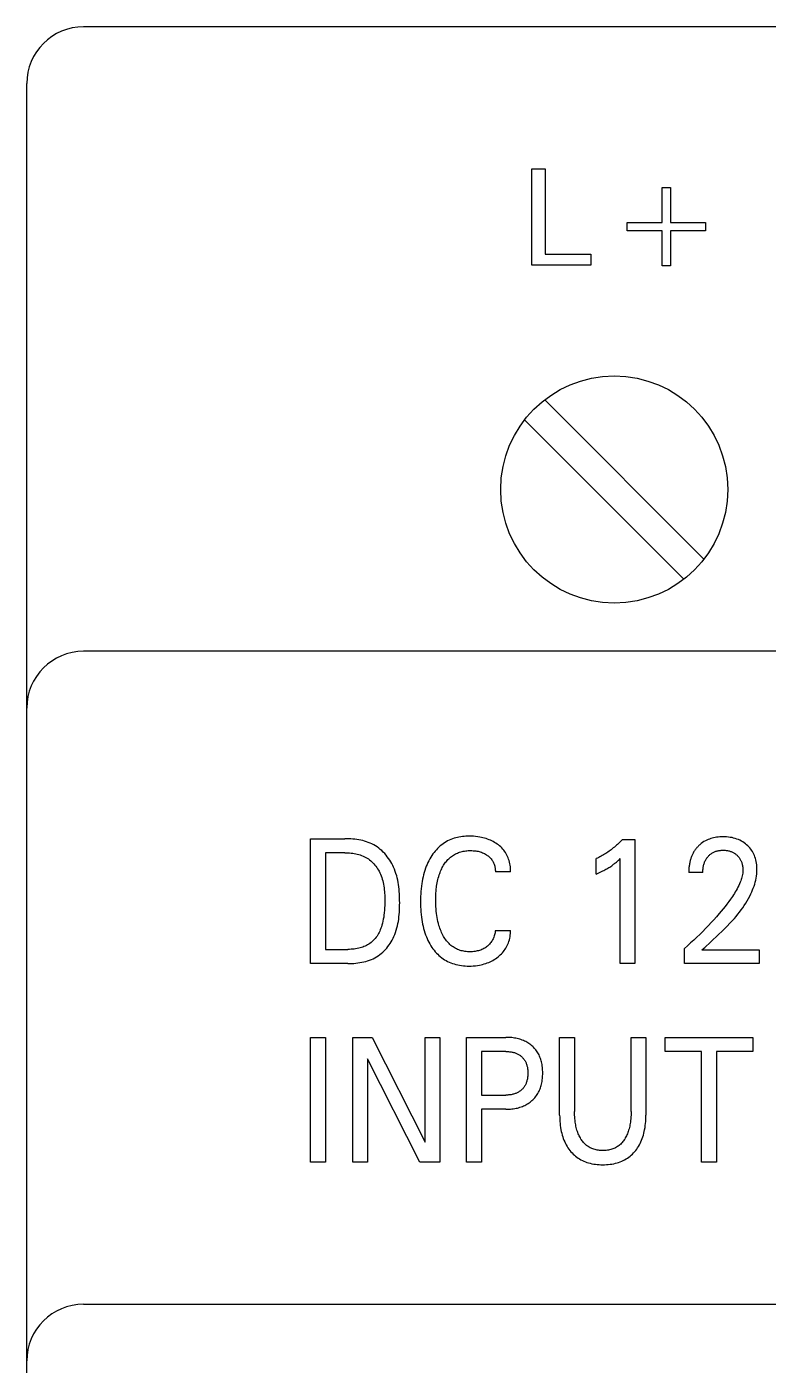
# Model space of a CAD drawing. Extents: x 0 to 420, y 0 to 297.
# Drawn here: x 133.06 to 146.12, y 224.89 to 248.47 of the extents above; entities that cross this region are included whole.
import ezdxf

# ---------------------------------------------------------------- set-up
doc = ezdxf.new("R2010")
doc.units = 0
doc.header["$LTSCALE"] = 23.1
doc.layers.add('10000_FRONT', color=7, linetype='CONTINUOUS')

msp = doc.modelspace()

# ---------------------------------------------------------------- linework, layer by layer
at = {"layer": '10000_FRONT', "color": 7, "linetype": 'CONTINUOUS'}
for p, q in [((203.56, 248.468), (134.06, 248.468)), ((133.06, 159.468), (133.06, 247.468)), ((141.96, 244.268), (141.96, 245.968)), ((141.96, 245.968), (142.193, 245.968)), ((142.193, 245.968), (142.193, 244.461)), ((144.254, 245.02), (144.254, 245.638)), ((144.254, 245.638), (144.399, 245.638)), ((144.399, 245.638), (144.399, 245.02)), ((143.636, 244.876), (143.636, 245.02)), ((143.636, 245.02), (144.254, 245.02)), ((144.399, 245.02), (145.017, 245.02)), ((145.017, 245.02), (145.017, 244.876)), ((144.254, 244.876), (143.636, 244.876)), ((144.254, 244.258), (144.254, 244.876)), ((144.399, 244.876), (144.399, 244.258)), ((145.017, 244.876), (144.399, 244.876)), ((142.995, 244.268), (141.96, 244.268)), ((142.193, 244.461), (142.995, 244.461)), ((142.995, 244.461), (142.995, 244.268)), ((144.399, 244.258), (144.254, 244.258)), ((144.989, 239.093), (142.185, 241.897)), ((141.831, 241.544), (144.635, 238.74)), ((203.56, 237.468), (134.06, 237.468)), ((138.06, 231.968), (138.06, 234.168)), ((138.06, 234.168), (138.666, 234.168)), ((138.701, 234.168), (138.666, 234.168)), ((138.736, 234.167), (138.701, 234.168)), ((138.77, 234.165), (138.736, 234.167)), ((138.805, 234.162), (138.77, 234.165)), ((138.84, 234.159), (138.805, 234.162)), ((138.875, 234.154), (138.84, 234.159)), ((138.909, 234.148), (138.875, 234.154)), ((138.944, 234.141), (138.909, 234.148)), ((138.978, 234.133), (138.944, 234.141)), ((139.012, 234.124), (138.978, 234.133)), ((139.045, 234.114), (139.012, 234.124)), ((139.077, 234.103), (139.045, 234.114)), ((139.11, 234.09), (139.077, 234.103)), ((140.447, 234.112), (140.421, 234.096)), ((140.474, 234.127), (140.447, 234.112)), ((140.502, 234.141), (140.474, 234.127)), ((140.531, 234.153), (140.502, 234.141)), ((140.559, 234.164), (140.531, 234.153)), ((140.589, 234.174), (140.559, 234.164)), ((140.617, 234.183), (140.589, 234.174)), ((140.646, 234.19), (140.617, 234.183)), ((140.675, 234.196), (140.646, 234.19)), ((140.705, 234.201), (140.675, 234.196)), ((140.734, 234.205), (140.705, 234.201)), ((140.764, 234.208), (140.734, 234.205)), ((140.794, 234.21), (140.764, 234.208)), ((140.823, 234.212), (140.794, 234.21)), ((140.853, 234.212), (140.823, 234.212)), ((140.891, 234.212), (140.853, 234.212)), ((140.929, 234.21), (140.891, 234.212)), ((140.966, 234.207), (140.929, 234.21)), ((141.004, 234.202), (140.966, 234.207)), ((141.041, 234.197), (141.004, 234.202)), ((141.069, 234.191), (141.041, 234.197)), ((141.097, 234.185), (141.069, 234.191)), ((141.124, 234.178), (141.097, 234.185)), ((141.152, 234.17), (141.124, 234.178)), ((141.179, 234.161), (141.152, 234.17)), ((141.206, 234.15), (141.179, 234.161)), ((141.231, 234.14), (141.206, 234.15)), ((141.255, 234.128), (141.231, 234.14)), ((141.279, 234.116), (141.255, 234.128)), ((141.303, 234.103), (141.279, 234.116)), ((141.326, 234.089), (141.303, 234.103)), ((143.502, 234.102), (143.485, 234.085)), ((143.519, 234.12), (143.502, 234.102)), ((143.536, 234.138), (143.519, 234.12)), ((143.553, 234.156), (143.536, 234.138)), ((143.553, 234.156), (143.77, 234.156)), ((143.77, 234.156), (143.77, 231.968)), ((144.991, 234.116), (144.966, 234.099)), ((145.017, 234.13), (144.991, 234.116)), ((145.039, 234.142), (145.017, 234.13)), ((145.062, 234.152), (145.039, 234.142)), ((145.086, 234.162), (145.062, 234.152)), ((145.11, 234.17), (145.086, 234.162)), ((145.134, 234.177), (145.11, 234.17)), ((145.159, 234.183), (145.134, 234.177)), ((145.186, 234.189), (145.159, 234.183)), ((145.214, 234.194), (145.186, 234.189)), ((145.241, 234.197), (145.214, 234.194)), ((145.269, 234.199), (145.241, 234.197)), ((145.296, 234.201), (145.269, 234.199)), ((145.324, 234.201), (145.296, 234.201)), ((145.357, 234.201), (145.324, 234.201)), ((145.389, 234.199), (145.357, 234.201)), ((145.421, 234.196), (145.389, 234.199)), ((145.453, 234.191), (145.421, 234.196)), ((145.485, 234.186), (145.453, 234.191)), ((145.514, 234.179), (145.485, 234.186)), ((145.542, 234.171), (145.514, 234.179)), ((145.571, 234.162), (145.542, 234.171)), ((145.598, 234.151), (145.571, 234.162)), ((145.625, 234.139), (145.598, 234.151)), ((145.65, 234.126), (145.625, 234.139)), ((145.675, 234.111), (145.65, 234.126)), ((145.698, 234.096), (145.675, 234.111)), ((138.322, 233.919), (138.322, 232.218)), ((138.666, 233.919), (138.322, 233.919)), ((138.666, 233.919), (138.693, 233.919)), ((138.693, 233.919), (138.72, 233.918)), ((138.72, 233.918), (138.747, 233.916)), ((138.747, 233.916), (138.774, 233.914)), ((138.774, 233.914), (138.802, 233.91)), ((138.802, 233.91), (138.829, 233.906)), ((138.829, 233.906), (138.855, 233.901)), ((138.855, 233.901), (138.882, 233.896)), ((138.882, 233.896), (138.908, 233.889)), ((138.908, 233.889), (138.934, 233.881)), ((138.934, 233.881), (138.96, 233.872)), ((138.96, 233.872), (138.985, 233.862)), ((139.141, 234.075), (139.11, 234.09)), ((139.172, 234.06), (139.141, 234.075)), ((139.202, 234.043), (139.172, 234.06)), ((139.231, 234.023), (139.202, 234.043)), ((139.26, 234.003), (139.231, 234.023)), ((139.288, 233.98), (139.26, 234.003)), ((139.315, 233.957), (139.288, 233.98)), ((139.341, 233.932), (139.315, 233.957)), ((139.366, 233.906), (139.341, 233.932)), ((139.389, 233.879), (139.366, 233.906)), ((139.412, 233.85), (139.389, 233.879)), ((140.198, 233.872), (140.179, 233.842)), ((140.216, 233.899), (140.198, 233.872)), ((140.235, 233.924), (140.216, 233.899)), ((140.255, 233.949), (140.235, 233.924)), ((140.276, 233.974), (140.255, 233.949)), ((140.298, 233.997), (140.276, 233.974)), ((140.321, 234.019), (140.298, 233.997)), ((140.345, 234.041), (140.321, 234.019)), ((140.37, 234.061), (140.345, 234.041)), ((140.395, 234.079), (140.37, 234.061)), ((140.421, 234.096), (140.395, 234.079)), ((140.543, 233.855), (140.56, 233.867)), ((140.56, 233.867), (140.577, 233.878)), ((140.577, 233.878), (140.594, 233.888)), ((140.594, 233.888), (140.612, 233.898)), ((140.612, 233.898), (140.63, 233.907)), ((140.63, 233.907), (140.648, 233.915)), ((140.648, 233.915), (140.667, 233.922)), ((140.667, 233.922), (140.686, 233.929)), ((140.686, 233.929), (140.707, 233.936)), ((140.707, 233.936), (140.728, 233.941)), ((140.728, 233.941), (140.75, 233.946)), ((140.75, 233.946), (140.771, 233.95)), ((140.771, 233.95), (140.793, 233.953)), ((140.793, 233.953), (140.815, 233.955)), ((140.815, 233.955), (140.837, 233.957)), ((140.837, 233.957), (140.858, 233.958)), ((140.858, 233.958), (140.88, 233.958)), ((140.88, 233.958), (140.902, 233.958)), ((140.902, 233.958), (140.925, 233.956)), ((140.925, 233.956), (140.947, 233.955)), ((140.947, 233.955), (140.969, 233.952)), ((140.969, 233.952), (140.991, 233.949)), ((140.991, 233.949), (141.011, 233.945)), ((141.011, 233.945), (141.03, 233.94)), ((141.03, 233.94), (141.05, 233.934)), ((141.05, 233.934), (141.069, 233.928)), ((141.069, 233.928), (141.088, 233.921)), ((141.088, 233.921), (141.106, 233.913)), ((141.106, 233.913), (141.123, 233.904)), ((141.123, 233.904), (141.141, 233.895)), ((141.141, 233.895), (141.157, 233.885)), ((141.157, 233.885), (141.173, 233.874)), ((141.173, 233.874), (141.186, 233.864)), ((141.186, 233.864), (141.198, 233.854)), ((141.348, 234.073), (141.326, 234.089)), ((141.369, 234.058), (141.348, 234.073)), ((141.39, 234.041), (141.369, 234.058)), ((141.41, 234.024), (141.39, 234.041)), ((141.429, 234.005), (141.41, 234.024)), ((141.446, 233.986), (141.429, 234.005)), ((141.463, 233.966), (141.446, 233.986)), ((141.479, 233.945), (141.463, 233.966)), ((141.494, 233.924), (141.479, 233.945)), ((141.507, 233.901), (141.494, 233.924)), ((141.52, 233.879), (141.507, 233.901)), ((141.531, 233.855), (141.52, 233.879)), ((143.199, 233.87), (143.178, 233.859)), ((143.219, 233.882), (143.199, 233.87)), ((143.24, 233.894), (143.219, 233.882)), ((143.26, 233.906), (143.24, 233.894)), ((143.279, 233.919), (143.26, 233.906)), ((143.299, 233.933), (143.279, 233.919)), ((143.319, 233.946), (143.299, 233.933)), ((143.338, 233.96), (143.319, 233.946)), ((143.357, 233.974), (143.338, 233.96)), ((143.376, 233.989), (143.357, 233.974)), ((143.394, 234.004), (143.376, 233.989)), ((143.412, 234.019), (143.394, 234.004)), ((143.431, 234.035), (143.412, 234.019)), ((143.449, 234.052), (143.431, 234.035)), ((143.467, 234.068), (143.449, 234.052)), ((143.485, 234.085), (143.467, 234.068)), ((144.776, 233.865), (144.771, 233.852)), ((144.782, 233.878), (144.776, 233.865)), ((144.788, 233.891), (144.782, 233.878)), ((144.794, 233.903), (144.788, 233.891)), ((144.8, 233.915), (144.794, 233.903)), ((144.807, 233.928), (144.8, 233.915)), ((144.815, 233.94), (144.807, 233.928)), ((144.823, 233.953), (144.815, 233.94)), ((144.831, 233.965), (144.823, 233.953)), ((144.839, 233.976), (144.831, 233.965)), ((144.848, 233.988), (144.839, 233.976)), ((144.857, 233.999), (144.848, 233.988)), ((144.867, 234.01), (144.857, 233.999)), ((144.877, 234.021), (144.867, 234.01)), ((144.887, 234.032), (144.877, 234.021)), ((144.897, 234.042), (144.887, 234.032)), ((144.908, 234.052), (144.897, 234.042)), ((144.919, 234.062), (144.908, 234.052)), ((144.942, 234.081), (144.919, 234.062)), ((144.966, 234.099), (144.942, 234.081)), ((145.068, 233.86), (145.078, 233.869)), ((145.078, 233.869), (145.087, 233.878)), ((145.087, 233.878), (145.097, 233.887)), ((145.097, 233.887), (145.107, 233.895)), ((145.107, 233.895), (145.118, 233.903)), ((145.118, 233.903), (145.129, 233.911)), ((145.129, 233.911), (145.14, 233.918)), ((145.14, 233.918), (145.151, 233.924)), ((145.151, 233.924), (145.163, 233.93)), ((145.163, 233.93), (145.175, 233.936)), ((145.175, 233.936), (145.187, 233.941)), ((145.187, 233.941), (145.2, 233.945)), ((145.2, 233.945), (145.212, 233.949)), ((145.212, 233.949), (145.225, 233.953)), ((145.225, 233.953), (145.239, 233.956)), ((145.239, 233.956), (145.253, 233.958)), ((145.253, 233.958), (145.267, 233.961)), ((145.267, 233.961), (145.281, 233.962)), ((145.281, 233.962), (145.296, 233.963)), ((145.296, 233.963), (145.31, 233.964)), ((145.31, 233.964), (145.324, 233.964)), ((145.324, 233.964), (145.338, 233.964)), ((145.338, 233.964), (145.352, 233.963)), ((145.352, 233.963), (145.366, 233.963)), ((145.366, 233.963), (145.38, 233.961)), ((145.38, 233.961), (145.393, 233.959)), ((145.393, 233.959), (145.407, 233.957)), ((145.407, 233.957), (145.421, 233.954)), ((145.421, 233.954), (145.433, 233.951)), ((145.433, 233.951), (145.445, 233.948)), ((145.445, 233.948), (145.457, 233.944)), ((145.457, 233.944), (145.469, 233.94)), ((145.469, 233.94), (145.481, 233.935)), ((145.481, 233.935), (145.492, 233.93)), ((145.492, 233.93), (145.504, 233.925)), ((145.504, 233.925), (145.515, 233.919)), ((145.515, 233.919), (145.525, 233.913)), ((145.525, 233.913), (145.535, 233.906)), ((145.535, 233.906), (145.545, 233.899)), ((145.545, 233.899), (145.555, 233.891)), ((145.555, 233.891), (145.565, 233.884)), ((145.565, 233.884), (145.574, 233.875)), ((145.574, 233.875), (145.583, 233.866)), ((145.583, 233.866), (145.592, 233.856)), ((145.721, 234.079), (145.698, 234.096)), ((145.743, 234.061), (145.721, 234.079)), ((145.763, 234.043), (145.743, 234.061)), ((145.781, 234.025), (145.763, 234.043)), ((145.798, 234.005), (145.781, 234.025)), ((145.815, 233.985), (145.798, 234.005)), ((145.83, 233.964), (145.815, 233.985)), ((145.844, 233.942), (145.83, 233.964)), ((145.857, 233.919), (145.844, 233.942)), ((145.869, 233.895), (145.857, 233.919)), ((145.88, 233.871), (145.869, 233.895)), ((145.889, 233.846), (145.88, 233.871)), ((138.985, 233.862), (139.009, 233.851)), ((139.009, 233.851), (139.033, 233.839)), ((139.033, 233.839), (139.056, 233.826)), ((139.056, 233.826), (139.078, 233.811)), ((139.078, 233.811), (139.099, 233.796)), ((139.099, 233.796), (139.119, 233.779)), ((139.119, 233.779), (139.139, 233.762)), ((139.139, 233.762), (139.158, 233.743)), ((139.158, 233.743), (139.176, 233.724)), ((139.176, 233.724), (139.193, 233.704)), ((139.193, 233.704), (139.21, 233.683)), ((139.21, 233.683), (139.225, 233.661)), ((139.225, 233.661), (139.24, 233.639)), ((139.24, 233.639), (139.254, 233.616)), ((139.433, 233.821), (139.412, 233.85)), ((139.454, 233.791), (139.433, 233.821)), ((139.473, 233.761), (139.454, 233.791)), ((139.491, 233.73), (139.473, 233.761)), ((139.507, 233.698), (139.491, 233.73)), ((139.523, 233.665), (139.507, 233.698)), ((139.538, 233.628), (139.523, 233.665)), ((139.553, 233.591), (139.538, 233.628)), ((140.086, 233.647), (140.073, 233.609)), ((140.099, 233.681), (140.086, 233.647)), ((140.113, 233.714), (140.099, 233.681)), ((140.128, 233.747), (140.113, 233.714)), ((140.144, 233.779), (140.128, 233.747)), ((140.161, 233.811), (140.144, 233.779)), ((140.179, 233.842), (140.161, 233.811)), ((140.361, 233.618), (140.371, 233.639)), ((140.371, 233.639), (140.381, 233.659)), ((140.381, 233.659), (140.392, 233.679)), ((140.392, 233.679), (140.404, 233.699)), ((140.404, 233.699), (140.416, 233.717)), ((140.416, 233.717), (140.427, 233.734)), ((140.427, 233.734), (140.44, 233.752)), ((140.44, 233.752), (140.453, 233.768)), ((140.453, 233.768), (140.467, 233.784)), ((140.467, 233.784), (140.481, 233.8)), ((140.481, 233.8), (140.496, 233.815)), ((140.496, 233.815), (140.511, 233.829)), ((140.511, 233.829), (140.528, 233.843)), ((140.528, 233.843), (140.543, 233.855)), ((141.198, 233.854), (141.21, 233.844)), ((141.21, 233.844), (141.222, 233.833)), ((141.222, 233.833), (141.232, 233.822)), ((141.232, 233.822), (141.243, 233.81)), ((141.243, 233.81), (141.252, 233.797)), ((141.252, 233.797), (141.261, 233.785)), ((141.261, 233.785), (141.269, 233.772)), ((141.269, 233.772), (141.277, 233.758)), ((141.277, 233.758), (141.283, 233.744)), ((141.283, 233.744), (141.29, 233.73)), ((141.29, 233.73), (141.295, 233.716)), ((141.295, 233.716), (141.3, 233.701)), ((141.3, 233.701), (141.304, 233.685)), ((141.304, 233.685), (141.308, 233.669)), ((141.308, 233.669), (141.311, 233.652)), ((141.311, 233.652), (141.313, 233.635)), ((141.313, 233.635), (141.315, 233.619)), ((141.541, 233.831), (141.531, 233.855)), ((141.55, 233.807), (141.541, 233.831)), ((141.558, 233.782), (141.55, 233.807)), ((141.566, 233.755), (141.558, 233.782)), ((141.572, 233.727), (141.566, 233.755)), ((141.577, 233.699), (141.572, 233.727)), ((141.581, 233.67), (141.577, 233.699)), ((141.583, 233.642), (141.581, 233.67)), ((141.584, 233.614), (141.583, 233.642)), ((143.115, 233.827), (143.094, 233.818)), ((143.094, 233.543), (143.094, 233.818)), ((143.137, 233.838), (143.115, 233.827)), ((143.158, 233.848), (143.137, 233.838)), ((143.178, 233.859), (143.158, 233.848)), ((143.263, 233.628), (143.28, 233.637)), ((143.28, 233.637), (143.296, 233.647)), ((143.296, 233.647), (143.313, 233.658)), ((143.313, 233.658), (143.33, 233.669)), ((143.33, 233.669), (143.348, 233.68)), ((143.348, 233.68), (143.365, 233.692)), ((143.365, 233.692), (143.381, 233.704)), ((143.381, 233.704), (143.398, 233.716)), ((143.398, 233.716), (143.41, 233.726)), ((143.41, 233.726), (143.422, 233.735)), ((143.422, 233.735), (143.434, 233.745)), ((143.434, 233.745), (143.447, 233.756)), ((143.447, 233.756), (143.459, 233.767)), ((143.459, 233.767), (143.472, 233.778)), ((143.472, 233.778), (143.486, 233.791)), ((143.486, 233.791), (143.5, 233.803)), ((143.5, 233.803), (143.513, 233.816)), ((143.513, 231.968), (143.513, 233.816)), ((144.725, 233.642), (144.724, 233.625)), ((144.727, 233.659), (144.725, 233.642)), ((144.728, 233.676), (144.727, 233.659)), ((144.73, 233.692), (144.728, 233.676)), ((144.733, 233.709), (144.73, 233.692)), ((144.736, 233.726), (144.733, 233.709)), ((144.739, 233.743), (144.736, 233.726)), ((144.742, 233.759), (144.739, 233.743)), ((144.746, 233.773), (144.742, 233.759)), ((144.749, 233.786), (144.746, 233.773)), ((144.753, 233.8), (144.749, 233.786)), ((144.757, 233.813), (144.753, 233.8)), ((144.761, 233.826), (144.757, 233.813)), ((144.766, 233.839), (144.761, 233.826)), ((144.771, 233.852), (144.766, 233.839)), ((144.973, 233.622), (144.975, 233.639)), ((144.975, 233.639), (144.977, 233.655)), ((144.977, 233.655), (144.979, 233.671)), ((144.979, 233.671), (144.982, 233.686)), ((144.982, 233.686), (144.985, 233.701)), ((144.985, 233.701), (144.989, 233.714)), ((144.989, 233.714), (144.993, 233.728)), ((144.993, 233.728), (144.998, 233.742)), ((144.998, 233.742), (145.003, 233.755)), ((145.003, 233.755), (145.008, 233.769)), ((145.008, 233.769), (145.015, 233.782)), ((145.015, 233.782), (145.021, 233.794)), ((145.021, 233.794), (145.028, 233.805)), ((145.028, 233.805), (145.035, 233.817)), ((145.035, 233.817), (145.043, 233.828)), ((145.043, 233.828), (145.051, 233.839)), ((145.051, 233.839), (145.059, 233.85)), ((145.059, 233.85), (145.068, 233.86)), ((145.592, 233.856), (145.601, 233.846)), ((145.601, 233.846), (145.609, 233.836)), ((145.609, 233.836), (145.617, 233.825)), ((145.617, 233.825), (145.624, 233.814)), ((145.624, 233.814), (145.631, 233.803)), ((145.631, 233.803), (145.637, 233.792)), ((145.637, 233.792), (145.642, 233.782)), ((145.642, 233.782), (145.647, 233.771)), ((145.647, 233.771), (145.651, 233.759)), ((145.651, 233.759), (145.655, 233.748)), ((145.655, 233.748), (145.659, 233.736)), ((145.659, 233.736), (145.662, 233.725)), ((145.662, 233.725), (145.665, 233.713)), ((145.665, 233.713), (145.669, 233.698)), ((145.669, 233.698), (145.671, 233.683)), ((145.671, 233.683), (145.674, 233.667)), ((145.674, 233.667), (145.675, 233.652)), ((145.675, 233.652), (145.676, 233.636)), ((145.676, 233.636), (145.677, 233.621)), ((145.898, 233.82), (145.889, 233.846)), ((145.905, 233.795), (145.898, 233.82)), ((145.911, 233.766), (145.905, 233.795)), ((145.917, 233.736), (145.911, 233.766)), ((145.921, 233.707), (145.917, 233.736)), ((145.923, 233.677), (145.921, 233.707)), ((145.925, 233.648), (145.923, 233.677)), ((145.925, 233.618), (145.925, 233.648)), ((139.254, 233.616), (139.267, 233.593)), ((139.267, 233.593), (139.279, 233.569)), ((139.279, 233.569), (139.29, 233.545)), ((139.29, 233.545), (139.302, 233.516)), ((139.302, 233.516), (139.313, 233.486)), ((139.313, 233.486), (139.323, 233.456)), ((139.323, 233.456), (139.331, 233.426)), ((139.331, 233.426), (139.339, 233.395)), ((139.339, 233.395), (139.345, 233.364)), ((139.565, 233.553), (139.553, 233.591)), ((139.577, 233.515), (139.565, 233.553)), ((139.587, 233.476), (139.577, 233.515)), ((139.595, 233.438), (139.587, 233.476)), ((139.603, 233.398), (139.595, 233.438)), ((139.609, 233.359), (139.603, 233.398)), ((140.026, 233.415), (140.019, 233.376)), ((140.033, 233.455), (140.026, 233.415)), ((140.042, 233.494), (140.033, 233.455)), ((140.051, 233.533), (140.042, 233.494)), ((140.062, 233.571), (140.051, 233.533)), ((140.073, 233.609), (140.062, 233.571)), ((140.291, 233.389), (140.296, 233.418)), ((140.296, 233.418), (140.303, 233.447)), ((140.303, 233.447), (140.31, 233.475)), ((140.31, 233.475), (140.318, 233.504)), ((140.318, 233.504), (140.327, 233.532)), ((140.327, 233.532), (140.335, 233.554)), ((140.335, 233.554), (140.343, 233.575)), ((140.343, 233.575), (140.352, 233.597)), ((140.352, 233.597), (140.361, 233.618)), ((141.315, 233.619), (141.316, 233.602)), ((141.316, 233.602), (141.316, 233.585)), ((141.584, 233.585), (141.316, 233.585)), ((141.584, 233.585), (141.584, 233.614)), ((143.094, 233.543), (143.118, 233.554)), ((143.118, 233.554), (143.141, 233.565)), ((143.141, 233.565), (143.165, 233.576)), ((143.165, 233.576), (143.188, 233.588)), ((143.188, 233.588), (143.212, 233.6)), ((143.212, 233.6), (143.229, 233.609)), ((143.229, 233.609), (143.246, 233.618)), ((143.246, 233.618), (143.263, 233.628)), ((144.724, 233.608), (144.723, 233.591)), ((144.723, 233.591), (144.723, 233.574)), ((144.971, 233.574), (144.723, 233.574)), ((144.724, 233.625), (144.724, 233.608)), ((144.971, 233.574), (144.972, 233.59)), ((144.972, 233.606), (144.973, 233.622)), ((144.972, 233.59), (144.972, 233.606)), ((145.63, 233.401), (145.618, 233.372)), ((145.639, 233.423), (145.63, 233.401)), ((145.647, 233.446), (145.639, 233.423)), ((145.654, 233.468), (145.647, 233.446)), ((145.66, 233.49), (145.654, 233.468)), ((145.665, 233.513), (145.66, 233.49)), ((145.67, 233.536), (145.665, 233.513)), ((145.673, 233.559), (145.67, 233.536)), ((145.676, 233.582), (145.673, 233.559)), ((145.677, 233.606), (145.676, 233.582)), ((145.677, 233.621), (145.677, 233.606)), ((145.884, 233.368), (145.894, 233.403)), ((145.894, 233.403), (145.903, 233.439)), ((145.903, 233.439), (145.91, 233.474)), ((145.91, 233.474), (145.916, 233.51)), ((145.916, 233.51), (145.921, 233.546)), ((145.921, 233.546), (145.924, 233.582)), ((145.924, 233.582), (145.925, 233.618)), ((139.345, 233.364), (139.351, 233.332)), ((139.351, 233.332), (139.355, 233.301)), ((139.355, 233.301), (139.359, 233.269)), ((139.359, 233.269), (139.362, 233.238)), ((139.362, 233.238), (139.364, 233.206)), ((139.364, 233.206), (139.366, 233.174)), ((139.366, 233.174), (139.367, 233.142)), ((139.615, 233.319), (139.609, 233.359)), ((139.619, 233.279), (139.615, 233.319)), ((139.623, 233.239), (139.619, 233.279)), ((139.625, 233.199), (139.623, 233.239)), ((139.627, 233.158), (139.625, 233.199)), ((139.629, 233.118), (139.627, 233.158)), ((140.001, 233.195), (139.999, 233.149)), ((140.004, 233.24), (140.001, 233.195)), ((140.008, 233.286), (140.004, 233.24)), ((140.013, 233.331), (140.008, 233.286)), ((140.019, 233.376), (140.013, 233.331)), ((140.266, 233.132), (140.267, 233.17)), ((140.267, 233.17), (140.269, 233.208)), ((140.269, 233.208), (140.272, 233.246)), ((140.272, 233.246), (140.275, 233.283)), ((140.275, 233.283), (140.278, 233.307)), ((140.278, 233.307), (140.281, 233.33)), ((140.281, 233.33), (140.286, 233.36)), ((140.286, 233.36), (140.291, 233.389)), ((145.509, 233.176), (145.491, 233.149)), ((145.526, 233.203), (145.509, 233.176)), ((145.543, 233.23), (145.526, 233.203)), ((145.56, 233.257), (145.543, 233.23)), ((145.575, 233.285), (145.56, 233.257)), ((145.59, 233.314), (145.575, 233.285)), ((145.605, 233.343), (145.59, 233.314)), ((145.618, 233.372), (145.605, 233.343)), ((145.796, 233.155), (145.817, 233.198)), ((145.817, 233.198), (145.833, 233.231)), ((145.833, 233.231), (145.847, 233.265)), ((145.847, 233.265), (145.86, 233.299)), ((145.86, 233.299), (145.873, 233.333)), ((145.873, 233.333), (145.884, 233.368)), ((139.364, 232.95), (139.361, 232.907)), ((139.366, 232.993), (139.364, 232.95)), ((139.367, 233.035), (139.366, 232.993)), ((139.367, 233.142), (139.368, 233.11)), ((139.368, 233.079), (139.367, 233.035)), ((139.368, 233.11), (139.368, 233.079)), ((139.627, 232.914), (139.628, 232.955)), ((139.628, 232.955), (139.629, 232.996)), ((139.629, 233.077), (139.629, 233.118)), ((139.63, 233.036), (139.629, 233.077)), ((139.629, 232.996), (139.63, 233.036)), ((139.998, 233.104), (139.997, 233.058)), ((139.997, 233.058), (139.998, 233.013)), ((139.999, 233.149), (139.998, 233.104)), ((139.998, 233.013), (139.999, 232.968)), ((139.999, 232.968), (140.001, 232.923)), ((140.001, 232.923), (140.004, 232.878)), ((140.266, 233.094), (140.266, 233.132)), ((140.266, 233.053), (140.266, 233.094)), ((140.267, 233.013), (140.266, 233.053)), ((140.269, 232.972), (140.267, 233.013)), ((140.272, 232.931), (140.269, 232.972)), ((140.275, 232.891), (140.272, 232.931)), ((145.329, 232.931), (145.294, 232.889)), ((145.363, 232.974), (145.329, 232.931)), ((145.396, 233.017), (145.363, 232.974)), ((145.428, 233.06), (145.396, 233.017)), ((145.46, 233.104), (145.428, 233.06)), ((145.491, 233.149), (145.46, 233.104)), ((145.646, 232.913), (145.673, 232.952)), ((145.673, 232.952), (145.7, 232.991)), ((145.7, 232.991), (145.726, 233.031)), ((145.726, 233.031), (145.75, 233.072)), ((145.75, 233.072), (145.774, 233.113)), ((145.774, 233.113), (145.796, 233.155)), ((139.335, 232.716), (139.327, 232.682)), ((139.342, 232.751), (139.335, 232.716)), ((139.348, 232.787), (139.342, 232.751)), ((139.353, 232.822), (139.348, 232.787)), ((139.358, 232.864), (139.353, 232.822)), ((139.361, 232.907), (139.358, 232.864)), ((139.6, 232.673), (139.607, 232.712)), ((139.607, 232.712), (139.613, 232.752)), ((139.613, 232.752), (139.618, 232.792)), ((139.618, 232.792), (139.622, 232.833)), ((139.622, 232.833), (139.625, 232.873)), ((139.625, 232.873), (139.627, 232.914)), ((140.004, 232.878), (140.008, 232.833)), ((140.008, 232.833), (140.013, 232.788)), ((140.013, 232.788), (140.02, 232.743)), ((140.02, 232.743), (140.026, 232.704)), ((140.026, 232.704), (140.034, 232.665)), ((140.28, 232.85), (140.275, 232.891)), ((140.285, 232.815), (140.28, 232.85)), ((140.29, 232.78), (140.285, 232.815)), ((140.297, 232.745), (140.29, 232.78)), ((140.304, 232.71), (140.297, 232.745)), ((140.313, 232.675), (140.304, 232.71)), ((145.117, 232.689), (145.069, 232.637)), ((145.165, 232.741), (145.117, 232.689)), ((145.213, 232.794), (145.165, 232.741)), ((145.259, 232.848), (145.213, 232.794)), ((145.294, 232.889), (145.259, 232.848)), ((145.448, 232.678), (145.495, 232.728)), ((145.495, 232.728), (145.526, 232.764)), ((145.526, 232.764), (145.557, 232.8)), ((145.557, 232.8), (145.587, 232.837)), ((145.587, 232.837), (145.617, 232.875)), ((145.617, 232.875), (145.646, 232.913)), ((139.231, 232.452), (139.216, 232.431)), ((139.244, 232.473), (139.231, 232.452)), ((139.257, 232.495), (139.244, 232.473)), ((139.269, 232.518), (139.257, 232.495)), ((139.28, 232.541), (139.269, 232.518)), ((139.289, 232.565), (139.28, 232.541)), ((139.299, 232.589), (139.289, 232.565)), ((139.307, 232.613), (139.299, 232.589)), ((139.317, 232.647), (139.307, 232.613)), ((139.327, 232.682), (139.317, 232.647)), ((139.528, 232.443), (139.544, 232.48)), ((139.544, 232.48), (139.558, 232.518)), ((139.558, 232.518), (139.571, 232.556)), ((139.571, 232.556), (139.582, 232.595)), ((139.582, 232.595), (139.592, 232.633)), ((139.592, 232.633), (139.6, 232.673)), ((140.034, 232.665), (140.042, 232.626)), ((140.042, 232.626), (140.052, 232.588)), ((140.052, 232.588), (140.062, 232.549)), ((140.062, 232.549), (140.074, 232.512)), ((140.074, 232.512), (140.087, 232.474)), ((140.087, 232.474), (140.1, 232.441)), ((140.322, 232.641), (140.313, 232.675)), ((140.33, 232.615), (140.322, 232.641)), ((140.339, 232.59), (140.33, 232.615)), ((140.348, 232.564), (140.339, 232.59)), ((140.358, 232.539), (140.348, 232.564)), ((140.369, 232.514), (140.358, 232.539)), ((140.381, 232.49), (140.369, 232.514)), ((140.393, 232.466), (140.381, 232.49)), ((140.404, 232.446), (140.393, 232.466)), ((141.296, 232.454), (141.289, 232.435)), ((141.302, 232.473), (141.296, 232.454)), ((141.306, 232.493), (141.302, 232.473)), ((141.31, 232.512), (141.306, 232.493)), ((141.313, 232.532), (141.31, 232.512)), ((141.316, 232.552), (141.313, 232.532)), ((141.316, 232.552), (141.584, 232.552)), ((141.574, 232.441), (141.578, 232.468)), ((141.578, 232.468), (141.582, 232.496)), ((141.582, 232.496), (141.584, 232.524)), ((141.584, 232.524), (141.584, 232.552)), ((144.916, 232.482), (144.864, 232.432)), ((144.968, 232.533), (144.916, 232.482)), ((145.019, 232.585), (144.968, 232.533)), ((145.069, 232.637), (145.019, 232.585)), ((145.204, 232.437), (145.254, 232.484)), ((145.254, 232.484), (145.304, 232.531)), ((145.304, 232.531), (145.353, 232.579)), ((145.353, 232.579), (145.401, 232.628)), ((145.401, 232.628), (145.448, 232.678)), ((138.322, 232.218), (138.719, 232.218)), ((138.746, 232.218), (138.719, 232.218)), ((138.774, 232.219), (138.746, 232.218)), ((138.801, 232.221), (138.774, 232.219)), ((138.828, 232.224), (138.801, 232.221)), ((138.854, 232.227), (138.828, 232.224)), ((138.881, 232.232), (138.854, 232.227)), ((138.908, 232.237), (138.881, 232.232)), ((138.934, 232.244), (138.908, 232.237)), ((138.957, 232.25), (138.934, 232.244)), ((138.979, 232.258), (138.957, 232.25)), ((139.001, 232.266), (138.979, 232.258)), ((139.023, 232.276), (139.001, 232.266)), ((139.044, 232.286), (139.023, 232.276)), ((139.065, 232.297), (139.044, 232.286)), ((139.085, 232.309), (139.065, 232.297)), ((139.105, 232.322), (139.085, 232.309)), ((139.125, 232.337), (139.105, 232.322)), ((139.145, 232.354), (139.125, 232.337)), ((139.164, 232.372), (139.145, 232.354)), ((139.183, 232.39), (139.164, 232.372)), ((139.2, 232.41), (139.183, 232.39)), ((139.216, 232.431), (139.2, 232.41)), ((139.356, 232.192), (139.38, 232.216)), ((139.38, 232.216), (139.402, 232.242)), ((139.402, 232.242), (139.424, 232.268)), ((139.424, 232.268), (139.444, 232.296)), ((139.444, 232.296), (139.463, 232.324)), ((139.463, 232.324), (139.481, 232.353)), ((139.481, 232.353), (139.498, 232.382)), ((139.498, 232.382), (139.514, 232.413)), ((139.514, 232.413), (139.528, 232.443)), ((140.1, 232.441), (140.114, 232.408)), ((140.114, 232.408), (140.128, 232.376)), ((140.128, 232.376), (140.144, 232.344)), ((140.144, 232.344), (140.162, 232.313)), ((140.162, 232.313), (140.18, 232.282)), ((140.18, 232.282), (140.199, 232.252)), ((140.199, 232.252), (140.217, 232.227)), ((140.217, 232.227), (140.237, 232.202)), ((140.416, 232.427), (140.404, 232.446)), ((140.428, 232.408), (140.416, 232.427)), ((140.441, 232.389), (140.428, 232.408)), ((140.454, 232.371), (140.441, 232.389)), ((140.468, 232.354), (140.454, 232.371)), ((140.483, 232.337), (140.468, 232.354)), ((140.499, 232.32), (140.483, 232.337)), ((140.515, 232.305), (140.499, 232.32)), ((140.532, 232.289), (140.515, 232.305)), ((140.551, 232.275), (140.532, 232.289)), ((140.57, 232.261), (140.551, 232.275)), ((140.589, 232.249), (140.57, 232.261)), ((140.609, 232.237), (140.589, 232.249)), ((140.63, 232.226), (140.609, 232.237)), ((140.651, 232.217), (140.63, 232.226)), ((140.673, 232.208), (140.651, 232.217)), ((141.076, 232.215), (141.057, 232.207)), ((141.094, 232.223), (141.076, 232.215)), ((141.111, 232.232), (141.094, 232.223)), ((141.128, 232.241), (141.111, 232.232)), ((141.145, 232.252), (141.128, 232.241)), ((141.161, 232.263), (141.145, 232.252)), ((141.175, 232.274), (141.161, 232.263)), ((141.189, 232.286), (141.175, 232.274)), ((141.202, 232.298), (141.189, 232.286)), ((141.215, 232.311), (141.202, 232.298)), ((141.227, 232.325), (141.215, 232.311)), ((141.238, 232.339), (141.227, 232.325)), ((141.248, 232.354), (141.238, 232.339)), ((141.258, 232.369), (141.248, 232.354)), ((141.267, 232.385), (141.258, 232.369)), ((141.275, 232.401), (141.267, 232.385)), ((141.283, 232.418), (141.275, 232.401)), ((141.289, 232.435), (141.283, 232.418)), ((141.473, 232.199), (141.487, 232.22)), ((141.487, 232.22), (141.501, 232.242)), ((141.501, 232.242), (141.514, 232.264)), ((141.514, 232.264), (141.525, 232.287)), ((141.525, 232.287), (141.536, 232.311)), ((141.536, 232.311), (141.545, 232.335)), ((141.545, 232.335), (141.554, 232.359)), ((141.554, 232.359), (141.562, 232.386)), ((141.562, 232.386), (141.568, 232.413)), ((141.568, 232.413), (141.574, 232.441)), ((144.7, 232.281), (144.645, 232.232)), ((144.645, 231.968), (144.645, 232.232)), ((144.755, 232.331), (144.7, 232.281)), ((144.81, 232.381), (144.755, 232.331)), ((144.864, 232.432), (144.81, 232.381)), ((144.956, 232.209), (145.005, 232.254)), ((145.005, 232.254), (145.105, 232.345)), ((145.105, 232.345), (145.154, 232.391)), ((145.154, 232.391), (145.204, 232.437)), ((138.858, 231.975), (138.893, 231.979)), ((138.893, 231.979), (138.928, 231.984)), ((138.928, 231.984), (138.963, 231.99)), ((138.963, 231.99), (138.998, 231.998)), ((138.998, 231.998), (139.032, 232.006)), ((139.032, 232.006), (139.066, 232.016)), ((139.066, 232.016), (139.099, 232.027)), ((139.099, 232.027), (139.131, 232.04)), ((139.131, 232.04), (139.163, 232.054)), ((139.163, 232.054), (139.194, 232.07)), ((139.194, 232.07), (139.224, 232.087)), ((139.224, 232.087), (139.253, 232.105)), ((139.253, 232.105), (139.28, 232.125)), ((139.28, 232.125), (139.306, 232.146)), ((139.306, 232.146), (139.332, 232.168)), ((139.332, 232.168), (139.356, 232.192)), ((140.237, 232.202), (140.257, 232.177)), ((140.257, 232.177), (140.278, 232.154)), ((140.278, 232.154), (140.3, 232.132)), ((140.3, 232.132), (140.322, 232.11)), ((140.322, 232.11), (140.346, 232.09)), ((140.346, 232.09), (140.371, 232.07)), ((140.371, 232.07), (140.396, 232.053)), ((140.396, 232.053), (140.421, 232.036)), ((140.421, 232.036), (140.448, 232.021)), ((140.448, 232.021), (140.475, 232.006)), ((140.475, 232.006), (140.503, 231.993)), ((140.503, 231.993), (140.531, 231.981)), ((140.531, 231.981), (140.56, 231.971)), ((140.694, 232.201), (140.673, 232.208)), ((140.715, 232.195), (140.694, 232.201)), ((140.736, 232.19), (140.715, 232.195)), ((140.758, 232.185), (140.736, 232.19)), ((140.78, 232.182), (140.758, 232.185)), ((140.802, 232.179), (140.78, 232.182)), ((140.824, 232.177), (140.802, 232.179)), ((140.846, 232.176), (140.824, 232.177)), ((140.868, 232.176), (140.846, 232.176)), ((140.89, 232.176), (140.868, 232.176)), ((140.912, 232.177), (140.89, 232.176)), ((140.935, 232.179), (140.912, 232.177)), ((140.957, 232.182), (140.935, 232.179)), ((140.978, 232.185), (140.957, 232.182)), ((140.998, 232.19), (140.978, 232.185)), ((141.018, 232.195), (140.998, 232.19)), ((141.038, 232.2), (141.018, 232.195)), ((141.057, 232.207), (141.038, 232.2)), ((141.146, 231.969), (141.172, 231.979)), ((141.172, 231.979), (141.199, 231.989)), ((141.199, 231.989), (141.224, 232)), ((141.224, 232), (141.248, 232.012)), ((141.248, 232.012), (141.272, 232.025)), ((141.272, 232.025), (141.296, 232.039)), ((141.296, 232.039), (141.319, 232.054)), ((141.319, 232.054), (141.341, 232.07)), ((141.341, 232.07), (141.363, 232.086)), ((141.363, 232.086), (141.383, 232.103)), ((141.383, 232.103), (141.403, 232.12)), ((141.403, 232.12), (141.422, 232.139)), ((141.422, 232.139), (141.44, 232.158)), ((141.44, 232.158), (141.457, 232.178)), ((141.457, 232.178), (141.473, 232.199)), ((144.956, 232.209), (145.964, 232.209)), ((145.964, 232.209), (145.964, 231.968)), ((138.718, 231.968), (138.06, 231.968)), ((138.718, 231.968), (138.753, 231.969)), ((138.753, 231.969), (138.788, 231.97)), ((138.788, 231.97), (138.823, 231.972)), ((138.823, 231.972), (138.858, 231.975)), ((140.56, 231.971), (140.589, 231.961)), ((140.589, 231.961), (140.621, 231.952)), ((140.621, 231.952), (140.654, 231.945)), ((140.654, 231.945), (140.686, 231.938)), ((140.686, 231.938), (140.72, 231.933)), ((140.72, 231.933), (140.753, 231.929)), ((140.753, 231.929), (140.786, 231.927)), ((140.786, 231.927), (140.82, 231.925)), ((140.82, 231.925), (140.853, 231.925)), ((140.853, 231.925), (140.89, 231.925)), ((140.89, 231.925), (140.927, 231.927)), ((140.927, 231.927), (140.963, 231.93)), ((140.963, 231.93), (141, 231.935)), ((141, 231.935), (141.036, 231.941)), ((141.036, 231.941), (141.064, 231.947)), ((141.064, 231.947), (141.091, 231.953)), ((141.091, 231.953), (141.118, 231.961)), ((141.118, 231.961), (141.146, 231.969)), ((143.77, 231.968), (143.513, 231.968)), ((145.964, 231.968), (144.645, 231.968)), ((138.06, 228.468), (138.06, 230.668)), ((138.06, 230.668), (138.322, 230.668)), ((138.322, 230.668), (138.322, 228.468)), ((138.802, 228.468), (138.802, 230.668)), ((138.802, 230.668), (139.143, 230.668)), ((139.143, 230.668), (140.077, 228.824)), ((140.077, 228.824), (140.077, 230.668)), ((140.077, 230.668), (140.338, 230.668)), ((140.338, 230.668), (140.338, 228.468)), ((140.807, 228.468), (140.807, 230.668)), ((140.807, 230.668), (141.503, 230.668)), ((141.528, 230.668), (141.503, 230.668)), ((141.554, 230.667), (141.528, 230.668)), ((141.579, 230.666), (141.554, 230.667)), ((141.604, 230.663), (141.579, 230.666)), ((141.629, 230.66), (141.604, 230.663)), ((141.654, 230.657), (141.629, 230.66)), ((141.679, 230.652), (141.654, 230.657)), ((141.702, 230.647), (141.679, 230.652)), ((141.724, 230.642), (141.702, 230.647)), ((141.746, 230.636), (141.724, 230.642)), ((141.767, 230.629), (141.746, 230.636)), ((141.789, 230.621), (141.767, 230.629)), ((141.81, 230.613), (141.789, 230.621)), ((141.831, 230.603), (141.81, 230.613)), ((141.85, 230.594), (141.831, 230.603)), ((141.869, 230.584), (141.85, 230.594)), ((141.888, 230.573), (141.869, 230.584)), ((141.906, 230.561), (141.888, 230.573)), ((142.448, 229.298), (142.448, 230.668)), ((142.448, 230.668), (142.71, 230.668)), ((142.71, 230.668), (142.71, 229.363)), ((143.707, 229.363), (143.707, 230.668)), ((143.707, 230.668), (143.968, 230.668)), ((143.968, 230.668), (143.968, 229.298)), ((144.305, 230.419), (144.305, 230.668)), ((144.305, 230.668), (145.85, 230.668)), ((145.85, 230.668), (145.85, 230.419)), ((141.069, 230.419), (141.069, 229.652)), ((141.503, 230.419), (141.069, 230.419)), ((141.503, 230.419), (141.518, 230.419)), ((141.518, 230.419), (141.534, 230.418)), ((141.534, 230.418), (141.549, 230.417)), ((141.549, 230.417), (141.564, 230.416)), ((141.564, 230.416), (141.579, 230.414)), ((141.579, 230.414), (141.595, 230.412)), ((141.595, 230.412), (141.61, 230.409)), ((141.61, 230.409), (141.623, 230.406)), ((141.623, 230.406), (141.636, 230.403)), ((141.636, 230.403), (141.65, 230.399)), ((141.65, 230.399), (141.663, 230.395)), ((141.663, 230.395), (141.675, 230.39)), ((141.675, 230.39), (141.688, 230.385)), ((141.688, 230.385), (141.701, 230.379)), ((141.701, 230.379), (141.712, 230.374)), ((141.712, 230.374), (141.723, 230.368)), ((141.723, 230.368), (141.734, 230.361)), ((141.734, 230.361), (141.745, 230.354)), ((141.745, 230.354), (141.756, 230.346)), ((141.756, 230.346), (141.766, 230.338)), ((141.766, 230.338), (141.776, 230.33)), ((141.776, 230.33), (141.786, 230.32)), ((141.923, 230.549), (141.906, 230.561)), ((141.941, 230.536), (141.923, 230.549)), ((141.957, 230.522), (141.941, 230.536)), ((141.973, 230.508), (141.957, 230.522)), ((141.988, 230.494), (141.973, 230.508)), ((142.002, 230.479), (141.988, 230.494)), ((142.016, 230.463), (142.002, 230.479)), ((142.029, 230.447), (142.016, 230.463)), ((142.041, 230.43), (142.029, 230.447)), ((142.053, 230.413), (142.041, 230.43)), ((142.064, 230.396), (142.053, 230.413)), ((142.075, 230.377), (142.064, 230.396)), ((142.085, 230.358), (142.075, 230.377)), ((142.094, 230.338), (142.085, 230.358)), ((142.102, 230.318), (142.094, 230.338)), ((144.947, 230.419), (144.305, 230.419)), ((144.947, 228.468), (144.947, 230.419)), ((145.209, 230.419), (145.209, 228.468)), ((145.85, 230.419), (145.209, 230.419)), ((139.063, 230.293), (139.063, 228.468)), ((139.986, 228.468), (139.063, 230.293)), ((141.786, 230.32), (141.796, 230.31)), ((141.796, 230.31), (141.805, 230.3)), ((141.805, 230.3), (141.814, 230.289)), ((141.814, 230.289), (141.823, 230.277)), ((141.823, 230.277), (141.831, 230.265)), ((141.831, 230.265), (141.838, 230.253)), ((141.838, 230.253), (141.844, 230.242)), ((141.844, 230.242), (141.85, 230.23)), ((141.85, 230.23), (141.856, 230.218)), ((141.856, 230.218), (141.86, 230.206)), ((141.86, 230.206), (141.865, 230.194)), ((141.865, 230.194), (141.869, 230.181)), ((141.869, 230.181), (141.872, 230.169)), ((141.872, 230.169), (141.876, 230.156)), ((141.876, 230.156), (141.879, 230.142)), ((141.879, 230.142), (141.881, 230.127)), ((141.881, 230.127), (141.884, 230.112)), ((141.884, 230.112), (141.885, 230.098)), ((141.885, 230.098), (141.887, 230.083)), ((142.11, 230.298), (142.102, 230.318)), ((142.117, 230.277), (142.11, 230.298)), ((142.123, 230.257), (142.117, 230.277)), ((142.129, 230.236), (142.123, 230.257)), ((142.134, 230.212), (142.129, 230.236)), ((142.138, 230.188), (142.134, 230.212)), ((142.142, 230.164), (142.138, 230.188)), ((142.145, 230.139), (142.142, 230.164)), ((142.147, 230.115), (142.145, 230.139)), ((142.149, 230.091), (142.147, 230.115)), ((141.856, 229.857), (141.851, 229.845)), ((141.861, 229.869), (141.856, 229.857)), ((141.865, 229.882), (141.861, 229.869)), ((141.869, 229.894), (141.865, 229.882)), ((141.873, 229.907), (141.869, 229.894)), ((141.876, 229.92), (141.873, 229.907)), ((141.879, 229.937), (141.876, 229.92)), ((141.882, 229.953), (141.879, 229.937)), ((141.884, 229.97), (141.882, 229.953)), ((141.886, 229.987), (141.884, 229.97)), ((141.887, 230.004), (141.886, 229.987)), ((141.887, 230.083), (141.887, 230.068)), ((141.887, 230.068), (141.888, 230.053)), ((141.888, 230.021), (141.887, 230.004)), ((141.888, 230.053), (141.888, 230.039)), ((141.888, 230.039), (141.888, 230.021)), ((142.129, 229.845), (142.134, 229.869)), ((142.134, 229.869), (142.139, 229.893)), ((142.139, 229.893), (142.142, 229.918)), ((142.142, 229.918), (142.145, 229.942)), ((142.145, 229.942), (142.147, 229.967)), ((142.147, 229.967), (142.149, 229.992)), ((142.15, 230.066), (142.149, 230.091)), ((142.149, 229.992), (142.15, 230.017)), ((142.15, 230.042), (142.15, 230.066)), ((142.15, 230.017), (142.15, 230.042)), ((141.069, 229.652), (141.503, 229.652)), ((141.518, 229.652), (141.503, 229.652)), ((141.534, 229.653), (141.518, 229.652)), ((141.549, 229.654), (141.534, 229.653)), ((141.565, 229.655), (141.549, 229.654)), ((141.58, 229.657), (141.565, 229.655)), ((141.595, 229.659), (141.58, 229.657)), ((141.611, 229.662), (141.595, 229.659)), ((141.624, 229.665), (141.611, 229.662)), ((141.637, 229.668), (141.624, 229.665)), ((141.651, 229.672), (141.637, 229.668)), ((141.664, 229.677), (141.651, 229.672)), ((141.677, 229.682), (141.664, 229.677)), ((141.689, 229.687), (141.677, 229.682)), ((141.702, 229.693), (141.689, 229.687)), ((141.713, 229.699), (141.702, 229.693)), ((141.725, 229.705), (141.713, 229.699)), ((141.736, 229.712), (141.725, 229.705)), ((141.747, 229.719), (141.736, 229.712)), ((141.757, 229.727), (141.747, 229.719)), ((141.767, 229.735), (141.757, 229.727)), ((141.777, 229.744), (141.767, 229.735)), ((141.787, 229.754), (141.777, 229.744)), ((141.797, 229.764), (141.787, 229.754)), ((141.806, 229.775), (141.797, 229.764)), ((141.815, 229.786), (141.806, 229.775)), ((141.824, 229.797), (141.815, 229.786)), ((141.831, 229.809), (141.824, 229.797)), ((141.839, 229.822), (141.831, 229.809)), ((141.845, 229.833), (141.839, 229.822)), ((141.851, 229.845), (141.845, 229.833)), ((142.01, 229.605), (142.025, 229.623)), ((142.025, 229.623), (142.04, 229.642)), ((142.04, 229.642), (142.053, 229.662)), ((142.053, 229.662), (142.066, 229.682)), ((142.066, 229.682), (142.076, 229.701)), ((142.076, 229.701), (142.086, 229.721)), ((142.086, 229.721), (142.095, 229.741)), ((142.095, 229.741), (142.103, 229.761)), ((142.103, 229.761), (142.111, 229.782)), ((142.111, 229.782), (142.117, 229.802)), ((142.117, 229.802), (142.123, 229.823)), ((142.123, 229.823), (142.129, 229.845)), ((141.069, 229.402), (141.069, 228.468)), ((141.503, 229.402), (141.069, 229.402)), ((141.503, 229.402), (141.529, 229.403)), ((141.529, 229.403), (141.554, 229.404)), ((141.554, 229.404), (141.58, 229.405)), ((141.58, 229.405), (141.605, 229.408)), ((141.605, 229.408), (141.631, 229.411)), ((141.631, 229.411), (141.656, 229.414)), ((141.656, 229.414), (141.681, 229.419)), ((141.681, 229.419), (141.704, 229.424)), ((141.704, 229.424), (141.726, 229.43)), ((141.726, 229.43), (141.748, 229.436)), ((141.748, 229.436), (141.77, 229.443)), ((141.77, 229.443), (141.792, 229.451)), ((141.792, 229.451), (141.813, 229.46)), ((141.813, 229.46), (141.834, 229.47)), ((141.834, 229.47), (141.853, 229.479)), ((141.853, 229.479), (141.872, 229.49)), ((141.872, 229.49), (141.891, 229.501)), ((141.891, 229.501), (141.909, 229.513)), ((141.909, 229.513), (141.926, 229.526)), ((141.926, 229.526), (141.943, 229.54)), ((141.943, 229.54), (141.96, 229.554)), ((141.96, 229.554), (141.977, 229.57)), ((141.977, 229.57), (141.994, 229.587)), ((141.994, 229.587), (142.01, 229.605)), ((142.448, 229.298), (142.449, 229.261)), ((142.449, 229.261), (142.45, 229.224)), ((142.45, 229.224), (142.452, 229.187)), ((142.452, 229.187), (142.455, 229.151)), ((142.455, 229.151), (142.459, 229.114)), ((142.71, 229.332), (142.71, 229.363)), ((142.711, 229.3), (142.71, 229.332)), ((142.713, 229.268), (142.711, 229.3)), ((142.716, 229.237), (142.713, 229.268)), ((142.719, 229.205), (142.716, 229.237)), ((142.723, 229.174), (142.719, 229.205)), ((142.726, 229.15), (142.723, 229.174)), ((142.731, 229.127), (142.726, 229.15)), ((143.691, 229.15), (143.687, 229.126)), ((143.695, 229.173), (143.691, 229.15)), ((143.699, 229.205), (143.695, 229.173)), ((143.702, 229.236), (143.699, 229.205)), ((143.704, 229.268), (143.702, 229.236)), ((143.706, 229.3), (143.704, 229.268)), ((143.707, 229.332), (143.706, 229.3)), ((143.707, 229.363), (143.707, 229.332)), ((143.957, 229.114), (143.961, 229.151)), ((143.961, 229.151), (143.964, 229.187)), ((143.964, 229.187), (143.966, 229.224)), ((143.966, 229.224), (143.967, 229.261)), ((143.967, 229.261), (143.968, 229.298)), ((142.459, 229.114), (142.464, 229.078)), ((142.464, 229.078), (142.47, 229.041)), ((142.47, 229.041), (142.477, 229.01)), ((142.477, 229.01), (142.484, 228.978)), ((142.484, 228.978), (142.493, 228.947)), ((142.493, 228.947), (142.502, 228.916)), ((142.502, 228.916), (142.512, 228.886)), ((142.735, 229.104), (142.731, 229.127)), ((142.741, 229.08), (142.735, 229.104)), ((142.747, 229.057), (142.741, 229.08)), ((142.753, 229.035), (142.747, 229.057)), ((142.761, 229.012), (142.753, 229.035)), ((142.768, 228.992), (142.761, 229.012)), ((142.776, 228.972), (142.768, 228.992)), ((142.784, 228.953), (142.776, 228.972)), ((142.793, 228.934), (142.784, 228.953)), ((142.803, 228.915), (142.793, 228.934)), ((142.813, 228.897), (142.803, 228.915)), ((143.616, 228.915), (143.605, 228.897)), ((143.625, 228.934), (143.616, 228.915)), ((143.634, 228.953), (143.625, 228.934)), ((143.642, 228.972), (143.634, 228.953)), ((143.65, 228.992), (143.642, 228.972)), ((143.657, 229.011), (143.65, 228.992)), ((143.664, 229.034), (143.657, 229.011)), ((143.671, 229.057), (143.664, 229.034)), ((143.677, 229.08), (143.671, 229.057)), ((143.682, 229.103), (143.677, 229.08)), ((143.687, 229.126), (143.682, 229.103)), ((143.904, 228.886), (143.914, 228.916)), ((143.914, 228.916), (143.923, 228.947)), ((143.923, 228.947), (143.932, 228.978)), ((143.932, 228.978), (143.939, 229.01)), ((143.939, 229.01), (143.946, 229.041)), ((143.946, 229.041), (143.952, 229.078)), ((143.952, 229.078), (143.957, 229.114)), ((142.512, 228.886), (142.524, 228.856)), ((142.524, 228.856), (142.537, 228.826)), ((142.537, 228.826), (142.549, 228.8)), ((142.549, 228.8), (142.563, 228.774)), ((142.563, 228.774), (142.578, 228.748)), ((142.578, 228.748), (142.594, 228.723)), ((142.594, 228.723), (142.61, 228.699)), ((142.61, 228.699), (142.628, 228.676)), ((142.824, 228.878), (142.813, 228.897)), ((142.835, 228.863), (142.824, 228.878)), ((142.846, 228.847), (142.835, 228.863)), ((142.857, 228.832), (142.846, 228.847)), ((142.869, 228.818), (142.857, 228.832)), ((142.882, 228.803), (142.869, 228.818)), ((142.896, 228.79), (142.882, 228.803)), ((142.91, 228.777), (142.896, 228.79)), ((142.924, 228.765), (142.91, 228.777)), ((142.939, 228.754), (142.924, 228.765)), ((142.954, 228.744), (142.939, 228.754)), ((142.969, 228.734), (142.954, 228.744)), ((142.985, 228.725), (142.969, 228.734)), ((143.002, 228.717), (142.985, 228.725)), ((143.018, 228.71), (143.002, 228.717)), ((143.035, 228.703), (143.018, 228.71)), ((143.053, 228.697), (143.035, 228.703)), ((143.072, 228.691), (143.053, 228.697)), ((143.091, 228.687), (143.072, 228.691)), ((143.11, 228.683), (143.091, 228.687)), ((143.13, 228.68), (143.11, 228.683)), ((143.15, 228.677), (143.13, 228.68)), ((143.289, 228.679), (143.269, 228.677)), ((143.309, 228.683), (143.289, 228.679)), ((143.328, 228.687), (143.309, 228.683)), ((143.348, 228.691), (143.328, 228.687)), ((143.367, 228.697), (143.348, 228.691)), ((143.384, 228.703), (143.367, 228.697)), ((143.401, 228.71), (143.384, 228.703)), ((143.418, 228.717), (143.401, 228.71)), ((143.434, 228.725), (143.418, 228.717)), ((143.45, 228.734), (143.434, 228.725)), ((143.466, 228.744), (143.45, 228.734)), ((143.481, 228.754), (143.466, 228.744)), ((143.495, 228.765), (143.481, 228.754)), ((143.51, 228.777), (143.495, 228.765)), ((143.524, 228.79), (143.51, 228.777)), ((143.537, 228.803), (143.524, 228.79)), ((143.55, 228.818), (143.537, 228.803)), ((143.562, 228.832), (143.55, 228.818)), ((143.573, 228.847), (143.562, 228.832)), ((143.584, 228.863), (143.573, 228.847)), ((143.595, 228.878), (143.584, 228.863)), ((143.605, 228.897), (143.595, 228.878)), ((143.788, 228.676), (143.806, 228.699)), ((143.806, 228.699), (143.822, 228.723)), ((143.822, 228.723), (143.838, 228.748)), ((143.838, 228.748), (143.853, 228.774)), ((143.853, 228.774), (143.867, 228.8)), ((143.867, 228.8), (143.879, 228.826)), ((143.879, 228.826), (143.892, 228.856)), ((143.892, 228.856), (143.904, 228.886)), ((138.322, 228.468), (138.06, 228.468)), ((139.063, 228.468), (138.802, 228.468)), ((140.338, 228.468), (139.986, 228.468)), ((141.069, 228.468), (140.807, 228.468)), ((142.628, 228.676), (142.647, 228.653)), ((142.647, 228.653), (142.666, 228.632)), ((142.666, 228.632), (142.686, 228.612)), ((142.686, 228.612), (142.707, 228.593)), ((142.707, 228.593), (142.728, 228.575)), ((142.728, 228.575), (142.751, 228.558)), ((142.751, 228.558), (142.774, 228.541)), ((142.774, 228.541), (142.798, 228.526)), ((142.798, 228.526), (142.823, 228.512)), ((142.823, 228.512), (142.849, 228.499)), ((142.849, 228.499), (142.875, 228.487)), ((142.875, 228.487), (142.902, 228.476)), ((142.902, 228.476), (142.929, 228.466)), ((142.929, 228.466), (142.957, 228.458)), ((142.957, 228.458), (142.985, 228.45)), ((142.985, 228.45), (143.016, 228.443)), ((143.016, 228.443), (143.048, 228.437)), ((143.17, 228.676), (143.15, 228.677)), ((143.189, 228.675), (143.17, 228.676)), ((143.209, 228.674), (143.189, 228.675)), ((143.229, 228.675), (143.209, 228.674)), ((143.249, 228.675), (143.229, 228.675)), ((143.269, 228.677), (143.249, 228.675)), ((143.368, 228.437), (143.4, 228.443)), ((143.4, 228.443), (143.431, 228.45)), ((143.431, 228.45), (143.459, 228.458)), ((143.459, 228.458), (143.487, 228.466)), ((143.487, 228.466), (143.514, 228.476)), ((143.514, 228.476), (143.541, 228.487)), ((143.541, 228.487), (143.567, 228.499)), ((143.567, 228.499), (143.593, 228.512)), ((143.593, 228.512), (143.618, 228.526)), ((143.618, 228.526), (143.642, 228.541)), ((143.642, 228.541), (143.665, 228.558)), ((143.665, 228.558), (143.688, 228.575)), ((143.688, 228.575), (143.709, 228.593)), ((143.709, 228.593), (143.73, 228.612)), ((143.73, 228.612), (143.75, 228.632)), ((143.75, 228.632), (143.769, 228.653)), ((143.769, 228.653), (143.788, 228.676)), ((145.209, 228.468), (144.947, 228.468)), ((143.048, 228.437), (143.08, 228.433)), ((143.08, 228.433), (143.111, 228.429)), ((143.111, 228.429), (143.144, 228.427)), ((143.144, 228.427), (143.176, 228.425)), ((143.176, 228.425), (143.208, 228.425)), ((143.208, 228.425), (143.24, 228.425)), ((143.24, 228.425), (143.272, 228.427)), ((143.272, 228.427), (143.304, 228.429)), ((143.304, 228.429), (143.336, 228.433)), ((143.336, 228.433), (143.368, 228.437)), ((134.06, 225.968), (203.56, 225.968))]:
    msp.add_line(p, q, dxfattribs=at)
msp.add_circle((143.41, 240.318), 2, dxfattribs=at)
for centre in [(134.06, 247.468), (134.06, 236.468), (134.06, 224.968)]:
    msp.add_arc(centre, 1, 90, 180, dxfattribs=at)

doc.saveas('drawing.dxf')
